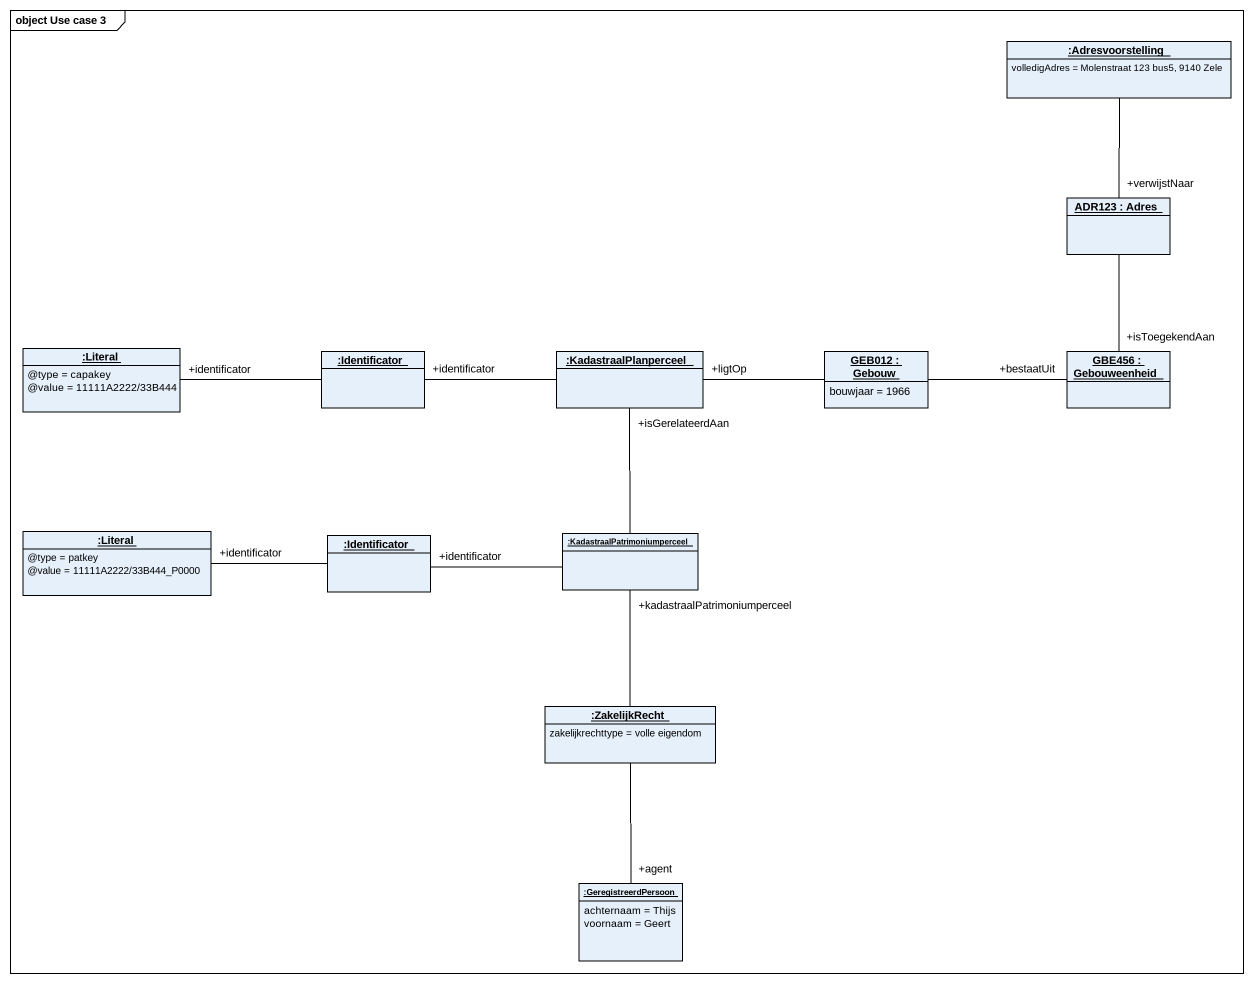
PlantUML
@startuml
mainframe object Use case 3
hide circle
hide empty members
object ":Adresvoorstelling" as Adresvoorstelling {
  volledigAdres = Molenstraat 123 bus5, 9140 Zele
}
object "ADR123 : Adres" as ADR123
object ":Literal" as Literal {
  ~@type = capakey
  ~@value = 11111A2222/33B444
}
object ":Identificator" as Identificator
object ":KadastraalPlanperceel" as KadastraalPlanperceel
object "GEB012 : Gebouw" as GEB012 {
  bouwjaar = 1966
}
object "GBE456 : Gebouweenheid" as GBE456
object ":Literal" as Literal_2 {
  ~@type = patkey
  ~@value = 11111A2222/33B444_P0000
}
object ":Identificator" as Identificator_2
object ":KadastraalPatrimoniumperceel" as KadastraalPatrimoniumperceel
object ":ZakelijkRecht" as ZakelijkRecht {
  zakelijkrechttype = volle eigendom
}
object ":GeregistreerdPersoon" as GeregistreerdPersoon {
  achternaam = Thijs
  voornaam = Geert
}
Adresvoorstelling -- "+verwijstNaar" ADR123
ADR123 -- "+isToegekendAan" GBE456
Identificator -left- "+identificator" Literal
KadastraalPlanperceel -left- "+identificator" Identificator
GEB012 -left- "+ligtOp" KadastraalPlanperceel
GBE456 "+bestaatUit" -left- GEB012
Identificator_2 -left- "+identificator" Literal_2
KadastraalPatrimoniumperceel -up- "+isGerelateerdAan" KadastraalPlanperceel
KadastraalPatrimoniumperceel -left- "+identificator" Identificator_2
ZakelijkRecht -up- "+kadastraalPatrimoniumperceel" KadastraalPatrimoniumperceel
ZakelijkRecht -- "+agent" GeregistreerdPersoon
@enduml
